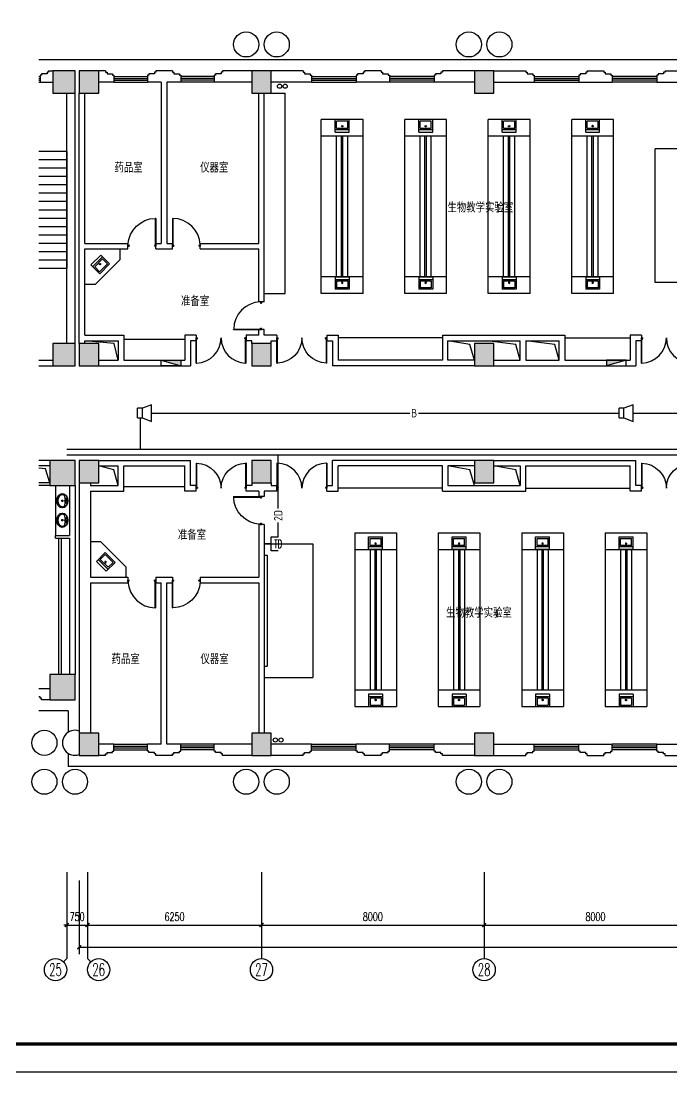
# Model space of a CAD drawing. Extents: x 190999 to 834799, y -200814 to 215286.
# Drawn here: x 444244 to 467635, y 71786 to 109560 of the extents above; entities that cross this region are included whole.
import ezdxf
from ezdxf.enums import TextEntityAlignment as Align

# ---------------------------------------------------------------- set-up
doc = ezdxf.new("R2010")
doc.units = 0
doc.header["$LTSCALE"] = 1000
doc.header["$MEASUREMENT"] = 0
for name, color, linetype in [('00-EQUIP', 3, 'Continuous'), ('00-SIG_TEXT', 7, 'Continuous'), ('00-WIRE-4', 6, 'Continuous'), ('A-卫生间', 250, 'Continuous'), ('A-墙线', 2, 'Continuous'), ('A-外包装修', 250, 'Continuous'), ('A-外窗', 145, 'Continuous'), ('A-家具', 250, 'Continuous'), ('A-门', 167, 'Continuous'), ('AXIS', 3, 'Continuous'), ('AXIS_TEXT', 7, 'Continuous'), ('COLUMN', 2, 'Continuous'), ('EQUIP_消火栓', 6, 'Continuous'), ('PUB_HATCH', 250, 'Continuous'), ('STAIR', 5, 'Continuous'), ('图框', 189, 'Continuous'), ('房间名称', 7, 'Continuous'), ('桥架', 1, 'Continuous'), ('洞口线', 177, 'Continuous'), ('雨水管', 3, 'Continuous')]:
    doc.layers.add(name, color=color, linetype=linetype)
doc.styles.add('-GBCBIGGBENOR', font='GBENOR.shx', dxfattribs={"bigfont": 'GBCBIG.shx'})
doc.styles.add('_COMPLEX', font='COMPLEX.shx', dxfattribs={"width": 0.5})
doc.styles.add('_TCH_AXIS', font='COMPLEX', dxfattribs={"bigfont": 'GBCBIG'})
doc.styles.add('_TCH_DIM', font='SIMPLEX', dxfattribs={"bigfont": 'GBCBIG'})
doc.styles.add('COMPLEX', font='COMPLEX')
doc.styles.add('DIM_FONT', font='SIMPLEX', dxfattribs={"width": 0.7, "bigfont": 'GBCBIG'})
doc.styles.get("Standard").update_dxf_attribs({"font": 'simhei.ttf'})
doc.styles.add('zz-1', font='arial.ttf', dxfattribs={"width": 0.8})
doc.dimstyles.new('DIMN', dxfattribs={"dimtxt": 300, "dimasz": 100, "dimexe": 250, "dimexo": 300, "dimgap": 150, "dimtad": 1, "dimdec": 0, "dimzin": 0, "dimdsep": 46, "dimtxsty": 'DIM_FONT', "dimblk": 'ARCHTICK', "dimcen": 0.09, "dimclrt": 7, "dimazin": 2, "dimtfac": 1, "dimtdec": 0, "dimtix": 1, "dimtmove": 2, "dimatfit": 3, "dimfxl": 0, "dimtolj": 1, "dimtzin": 0, "dimarcsym": 0})

# ---------------------------------------------------------------- blocks, each defined once
blk = doc.blocks.new('TJAD_TK_A0')
at = {"layer": '图框'}
blk.add_line((973, -441.7), (2162, -441.7), dxfattribs=at)
at = {"layer": '图框', "const_width": 1.2}
blk.add_lwpolyline([(2152, -431.7), (2152, 389.3), (998, 389.3), (998, -431.7)], close=True, dxfattribs=at)
blk = doc.blocks.new('m1800')
at = {"layer": 'A-墙线'}
for p, q in [((-900, -100), (-900, 100)), ((900, -100), (900, 100))]:
    blk.add_line(p, q, dxfattribs=at)
at = {"layer": 'A-门'}
for p, q in [((-900, 900), (-900, 0)), ((-900, 900), (-880, 900)), ((-880, 900), (-880, 50)), ((880, 900), (880, 50)), ((900, 900), (880, 900)), ((900, 900), (900, 0)), ((-900, 50), (-870, 50)), ((-900, 0), (-850, 0)), ((-870, 50), (-870, 30)), ((-870, 30), (-850, 30)), ((-850, 30), (-850, 0)), ((850, 30), (850, 0)), ((870, 30), (850, 30)), ((900, 0), (850, 0)), ((870, 50), (870, 30)), ((900, 50), (870, 50))]:
    blk.add_line(p, q, dxfattribs=at)
for centre, start, end in [((-900, 0), 0, 88.7267), ((900, 0), 91.2733, 180)]:
    blk.add_arc(centre, 900, start, end, dxfattribs=at)
blk = doc.blocks.new('m1000')
at = {"layer": 'A-墙线'}
for p, q in [((0, 0), (0, 200)), ((1000, 0), (1000, 200))]:
    blk.add_line(p, q, dxfattribs=at)
at = {"layer": 'A-门'}
for p, q in [((0, 1100), (0, 100)), ((0, 1100), (20, 1100)), ((20, 1100), (20, 150)), ((0, 150), (30, 150)), ((0, 100), (50, 100)), ((30, 150), (30, 130)), ((30, 130), (50, 130)), ((50, 130), (50, 100)), ((950, 130), (950, 100)), ((970, 130), (950, 130)), ((1000, 100), (950, 100)), ((970, 150), (970, 130)), ((1000, 150), (970, 150)), ((1000, 150), (1000, 100))]:
    blk.add_line(p, q, dxfattribs=at)
blk.add_arc((0, 100), 1000, 2.866, 88.854, dxfattribs=at)
blk = doc.blocks.new('手盆')
at = {"layer": 'A-卫生间'}
for p, q in [((113, 12), (46, 16)), ((160, 0), (235, 0)), ((198, -37), (198, 38)), ((113, -11), (46, -16))]:
    blk.add_line(p, q, dxfattribs=at)
for centre, major_axis, ratio, start_param, end_param in [((198, 0), (0, 259), 0.763797, 3.141593, 9.424778), ((194, 0), (0, 259), 0.413212, 0.351725, 1.519021), ((106, 0), (0, 13.9), 0.9, 3.760941, 5.663837), ((194, 0), (0, 259), 0.413212, 1.620217, 2.789865)]:
    blk.add_ellipse(centre, major_axis=major_axis, ratio=ratio, start_param=start_param, end_param=end_param, dxfattribs=at)
for centre, major_axis in [((46, 0), (0, 15.8)), ((56, 71), (0, 20.6)), ((56, 71), (0, 15.6)), ((198, 0), (0, 23.4)), ((56, -71), (0, 20.6)), ((56, -71), (0, 15.6))]:
    blk.add_ellipse(centre, major_axis=major_axis, ratio=0.9, dxfattribs=at)
for points, knots in [([(198, -249), (204, -249), (211, -249), (228, -246), (239, -243), (260, -236), (270, -231), (290, -218), (299, -211), (317, -194), (325, -185), (340, -164), (347, -153), (360, -129), (365, -116), (374, -90), (378, -76), (383, -48), (385, -34), (387, -5), (387, 9), (385, 38), (383, 52), (377, 80), (373, 94), (364, 120), (358, 133), (345, 156), (338, 167), (323, 187), (314, 197), (296, 213), (287, 220), (267, 232), (257, 237), (236, 244), (225, 247), (204, 249), (193, 249), (171, 247), (161, 245), (140, 237), (129, 232), (110, 221), (100, 213), (82, 197), (74, 188), (58, 168), (51, 157), (38, 133), (32, 121), (23, 95), (19, 81), (13, 53), (11, 39), (9, 10), (9, -4), (10, -33), (12, -47), (18, -75), (21, -89), (30, -115), (36, -128), (48, -152), (55, -163), (70, -184), (78, -193), (96, -210), (105, -218), (125, -230), (135, -235), (156, -243), (167, -246), (184, -249), (191, -249), (198, -249)], [0, 0, 0, 0, 0.105369, 0.105369, 0.278747, 0.278747, 0.452125, 0.452125, 0.625504, 0.625504, 0.798882, 0.798882, 0.97226, 0.97226, 1.145639, 1.145639, 1.319017, 1.319017, 1.492395, 1.492395, 1.665774, 1.665774, 1.839152, 1.839152, 2.01253, 2.01253, 2.185909, 2.185909, 2.359287, 2.359287, 2.532665, 2.532665, 2.706044, 2.706044, 2.879422, 2.879422, 3.0528, 3.0528, 3.226179, 3.226179, 3.399557, 3.399557, 3.572935, 3.572935, 3.746313, 3.746313, 3.919692, 3.919692, 4.09307, 4.09307, 4.266448, 4.266448, 4.439827, 4.439827, 4.613205, 4.613205, 4.786583, 4.786583, 4.959962, 4.959962, 5.13334, 5.13334, 5.306718, 5.306718, 5.480097, 5.480097, 5.653475, 5.653475, 5.826853, 5.826853, 6.000232, 6.000232, 6.17361, 6.17361, 6.283185, 6.283185, 6.283185, 6.283185]), ([(119, -185), (121, -187), (123, -188), (130, -193), (135, -196), (146, -202), (152, -205), (163, -209), (169, -210), (180, -213), (186, -214), (194, -214), (196, -214), (198, -214), (204, -214), (209, -214), (222, -212), (229, -210), (241, -206), (245, -204), (254, -200), (259, -197), (269, -191), (275, -187), (286, -178), (291, -173), (300, -162), (304, -158), (314, -145), (319, -137), (327, -123), (329, -118), (334, -107), (336, -101), (341, -89), (343, -83), (346, -71), (348, -64), (351, -49), (352, -40), (354, -22), (355, -13), (355, 5), (355, 14), (354, 32), (352, 41), (349, 58), (348, 66), (343, 81), (341, 89), (335, 104), (332, 111), (326, 125), (322, 132), (314, 144), (310, 150), (301, 162), (296, 167), (287, 177), (281, 181), (272, 189), (267, 192), (256, 199), (250, 202), (238, 207), (233, 209), (223, 211), (217, 212), (205, 214), (198, 214), (186, 213), (181, 213), (171, 211), (166, 210), (151, 205), (141, 200), (128, 191), (123, 188), (119, 185)], [5.740897, 5.740897, 5.740897, 5.740897, 5.780874, 5.780874, 5.896829, 5.896829, 6.012784, 6.012784, 6.128739, 6.128739, 6.240697, 6.240697, 6.283185, 6.283185, 6.283185, 6.399826, 6.399826, 6.5409, 6.5409, 6.634, 6.634, 6.7271, 6.7271, 6.852188, 6.852188, 6.977276, 6.977276, 7.077377, 7.077377, 7.229977, 7.229977, 7.317389, 7.317389, 7.404801, 7.404801, 7.497094, 7.497094, 7.589386, 7.589386, 7.712334, 7.712334, 7.835281, 7.835281, 7.958228, 7.958228, 8.081175, 8.081175, 8.194983, 8.194983, 8.30879, 8.30879, 8.422598, 8.422598, 8.537599, 8.537599, 8.6526, 8.6526, 8.767602, 8.767602, 8.884432, 8.884432, 8.982435, 8.982435, 9.119467, 9.119467, 9.224191, 9.224191, 9.328914, 9.328914, 9.470087, 9.470087, 9.571187, 9.571187, 9.672288, 9.672288, 9.874489, 9.874489, 9.967059, 9.967059, 9.967059, 9.967059])]:
    blk.add_open_spline(points, degree=3, knots=knots, dxfattribs=at)
blk.add_point((46, 0), dxfattribs=at)
blk = doc.blocks.new('$TwtSys$00000434')
for p, q in [((-0.5, 0.5), (-0.5, -0.5)), ((-0.5, -0.5), (0.5, 0.5)), ((0.5, 0.5), (-0.5, 0.5)), ((0.5, -0.5), (0.5, 0.5)), ((-0.5, -0.5), (0.5, -0.5))]:
    blk.add_line(p, q)
blk.add_solid([(0.5, -0.5), (0.5, 0.5), (-0.5, -0.5)])
blk = doc.blocks.new('_ArchTick')
at = {"const_width": 0.5}
blk.add_lwpolyline([(-0.7, -0.7), (0.7, 0.7)], dxfattribs=at)
blk = doc.blocks.new('*D429')
at = {"layer": 'AXIS', "color": 0, "lineweight": -2}
for p, q in [((460885, 78667), (460885, 76817)), ((468885, 78667), (468885, 76817)), ((460885, 77067), (468885, 77067))]:
    blk.add_line(p, q, dxfattribs=at)
at = {"layer": 'Defpoints', "color": 0}
for p in [(460885, 78967), (468885, 78967), (468885, 77067)]:
    blk.add_point(p, dxfattribs=at)
at = {"layer": 'AXIS', "color": 0, "lineweight": -2, "xscale": 100, "yscale": 100, "zscale": 100, "rotation": 180}
blk.add_blockref('_ArchTick', (460885, 77067), dxfattribs=at)
at = {"layer": 'AXIS', "color": 0, "lineweight": -2, "xscale": 100, "yscale": 100, "zscale": 100}
blk.add_blockref('_ArchTick', (468885, 77067), dxfattribs=at)
at = {"layer": 'AXIS', "color": 7, "insert": (464885, 77367), "char_height": 300, "attachment_point": 5, "style": 'DIM_FONT'}
blk.add_mtext('\\A1;8000', dxfattribs=at)
blk = doc.blocks.new('*D430')
at = {"layer": 'AXIS', "color": 0, "lineweight": -2}
for p, q in [((452885, 78667), (452885, 76817)), ((460885, 78667), (460885, 76817)), ((452885, 77067), (460885, 77067))]:
    blk.add_line(p, q, dxfattribs=at)
at = {"layer": 'Defpoints', "color": 0}
for p in [(452885, 78967), (460885, 78967), (460885, 77067)]:
    blk.add_point(p, dxfattribs=at)
at = {"layer": 'AXIS', "color": 0, "lineweight": -2, "xscale": 100, "yscale": 100, "zscale": 100, "rotation": 180}
blk.add_blockref('_ArchTick', (452885, 77067), dxfattribs=at)
at = {"layer": 'AXIS', "color": 0, "lineweight": -2, "xscale": 100, "yscale": 100, "zscale": 100}
blk.add_blockref('_ArchTick', (460885, 77067), dxfattribs=at)
at = {"layer": 'AXIS', "color": 7, "insert": (456885, 77367), "char_height": 300, "attachment_point": 5, "style": 'DIM_FONT'}
blk.add_mtext('\\A1;8000', dxfattribs=at)
blk = doc.blocks.new('*D431')
at = {"layer": 'AXIS', "color": 0, "lineweight": -2}
for p, q in [((446635, 78667), (446635, 76817)), ((452885, 78667), (452885, 76817)), ((446635, 77067), (452885, 77067))]:
    blk.add_line(p, q, dxfattribs=at)
at = {"layer": 'Defpoints', "color": 0}
for p in [(446635, 78967), (452885, 78967), (452885, 77067)]:
    blk.add_point(p, dxfattribs=at)
at = {"layer": 'AXIS', "color": 0, "lineweight": -2, "xscale": 100, "yscale": 100, "zscale": 100, "rotation": 180}
blk.add_blockref('_ArchTick', (446635, 77067), dxfattribs=at)
at = {"layer": 'AXIS', "color": 0, "lineweight": -2, "xscale": 100, "yscale": 100, "zscale": 100}
blk.add_blockref('_ArchTick', (452885, 77067), dxfattribs=at)
at = {"layer": 'AXIS', "color": 7, "insert": (449760, 77367), "char_height": 300, "attachment_point": 5, "style": 'DIM_FONT'}
blk.add_mtext('\\A1;6250', dxfattribs=at)
blk = doc.blocks.new('*D432')
at = {"layer": 'AXIS', "color": 0, "lineweight": -2}
for p, q in [((445885, 78667), (445885, 76817)), ((446635, 78667), (446635, 76817)), ((445885, 77067), (445785, 77067)), ((445885, 77067), (446635, 77067)), ((446635, 77067), (446735, 77067))]:
    blk.add_line(p, q, dxfattribs=at)
at = {"layer": 'Defpoints', "color": 0}
for p in [(445885, 78967), (446635, 78967), (446635, 77067)]:
    blk.add_point(p, dxfattribs=at)
at = {"layer": 'AXIS', "color": 0, "lineweight": -2, "xscale": 100, "yscale": 100, "zscale": 100}
blk.add_blockref('_ArchTick', (445885, 77067), dxfattribs=at)
at = {"layer": 'AXIS', "color": 0, "lineweight": -2, "xscale": 100, "yscale": 100, "zscale": 100, "rotation": 180}
blk.add_blockref('_ArchTick', (446635, 77067), dxfattribs=at)
at = {"layer": 'AXIS', "color": 7, "insert": (446260, 77367), "char_height": 300, "attachment_point": 5, "style": 'DIM_FONT'}
blk.add_mtext('\\A1;750', dxfattribs=at)
blk = doc.blocks.new('*D433')
at = {"layer": 'AXIS', "color": 0, "lineweight": -2}
for p, q in [((446335, 78667), (446335, 76017)), ((523584, 78667), (523584, 76017)), ((446335, 76267), (523584, 76267))]:
    blk.add_line(p, q, dxfattribs=at)
at = {"layer": 'Defpoints', "color": 0}
for p in [(446335, 78967), (523584, 78967), (523584, 76267)]:
    blk.add_point(p, dxfattribs=at)
at = {"layer": 'AXIS', "color": 0, "lineweight": -2, "xscale": 100, "yscale": 100, "zscale": 100, "rotation": 180}
blk.add_blockref('_ArchTick', (446335, 76267), dxfattribs=at)
at = {"layer": 'AXIS', "color": 0, "lineweight": -2, "xscale": 100, "yscale": 100, "zscale": 100}
blk.add_blockref('_ArchTick', (523584, 76267), dxfattribs=at)
at = {"layer": 'AXIS', "color": 7, "insert": (484959, 76567), "char_height": 300, "attachment_point": 5, "style": 'DIM_FONT'}
blk.add_mtext('\\A1;77250', dxfattribs=at)
blk = doc.blocks.new('_AXISO')
blk.add_circle((0, 0), 0.5)
at = {"layer": 'AXIS_TEXT', "style": 'COMPLEX', "width": 1.041667}
blk.add_attdef('A', text='', height=0.56, dxfattribs=at).set_placement((-0.25, -0.28), (0.25, -0.28), align=Align.FIT)
blk = doc.blocks.new('$plan$00001609')
at = {"linetype": 'Continuous'}
for p, q in [((0, -251), (0, 251)), ((0, 251), (450, 251)), ((93, -251), (93, 251)), ((146, -199), (146, 199)), ((146, 199), (397, 199)), ((397, 199), (397, -199)), ((450, 251), (450, -251)), ((0, -251), (450, -251)), ((146, -199), (397, -199))]:
    blk.add_line(p, q, dxfattribs=at)
blk.add_line((238, 2), (238, 0))
blk.add_arc((212, 0), 26, 4.716, 0, dxfattribs=at)
at = {"style": 'zz-1'}
for tag in ['YSIZE', 'XSIZE']:
    blk.add_attdef(tag, (0, 0), '', height=0.5, dxfattribs=at)
blk = doc.blocks.new('_LINKPT1')
at = {"color": 0}
blk.add_line((0, 0), (0, 0), dxfattribs=at)
blk = doc.blocks.new('IO37IMB6')
for p, q in [((-0.5, 0.499), (-0.5, 0.999)), ((0.5, 0.999), (0.5, 0.499)), ((0.5, 0.499), (-0.5, 0.499)), ((0, 0.5), (0, 0))]:
    blk.add_line(p, q)
at = {"xscale": 0.002, "yscale": 0.002, "zscale": 0.002}
for p in [(0, 1.384), (-0.5, 0.499), (0, 0), (0.5, 0.499)]:
    blk.add_blockref('_LINKPT1', p, dxfattribs=at)
at = {"style": '_COMPLEX', "width": 0.6, "flags": 8}
blk.add_attdef('$TEXT$', text='', height=0.6, dxfattribs=at).set_placement((0, 1), align=Align.MIDDLE_CENTER)
at = {"flags": 9}
blk.add_attdef('A', (0, 0), '', height=0.00002, dxfattribs=at)
blk = doc.blocks.new('OS28WV87')
for p, q in [((0, 0.35), (0, -0.35)), ((0, 0.35), (0.35, 0.35)), ((0.35, 0.35), (1, 0.6)), ((0.35, 0.35), (0.35, -0.35)), ((1, 0.6), (1, -0.6)), ((0.35, -0.35), (0, -0.35)), ((1, -0.6), (0.35, -0.35))]:
    blk.add_line(p, q)
at = {"xscale": 0.002, "yscale": 0.002, "zscale": 0.002}
for p in [(0, 0), (0.175, 0.35), (1, 0), (0.175, -0.35)]:
    blk.add_blockref('_LINKPT1', p, dxfattribs=at)
at = {"flags": 9}
blk.add_attdef('A', (0, 0), '', height=0.00002, dxfattribs=at)

msp = doc.modelspace()

# ---------------------------------------------------------------- hatches: boundary and pattern name
at = {"layer": 'PUB_HATCH'}
for points in [[(445384.6, 107767.4), (445384.6, 106967.4), (446184.6, 106967.4), (446184.6, 107767.4)], [(446334.6, 107767.4), (446334.6, 106967.4), (447034.6, 106967.4), (447034.6, 107767.4)], [(452534.6, 107767.4), (452534.6, 106967.4), (453234.6, 106967.4), (453234.6, 107767.4)], [(460534.6, 107767.4), (460534.6, 106967.4), (461234.6, 106967.4), (461234.6, 107767.4)], [(445384.6, 97967.4), (445384.6, 97167.4), (446184.6, 97167.4), (446184.6, 97967.4)], [(446334.6, 97967.4), (446334.6, 97167.4), (447034.6, 97167.4), (447034.6, 97967.4)], [(452534.6, 97967.4), (452534.6, 97167.4), (453234.6, 97167.4), (453234.6, 97967.4)], [(460534.6, 97967.4), (460534.6, 97167.4), (461234.6, 97167.4), (461234.6, 97967.4)], [(445284.6, 93767.4), (445284.6, 92867.4), (446184.6, 92867.4), (446184.6, 93767.4)], [(446334.6, 93767.4), (446334.6, 92967.4), (447034.6, 92967.4), (447034.6, 93767.4)], [(452534.6, 93767.4), (452534.6, 92967.4), (453234.6, 92967.4), (453234.6, 93767.4)], [(460534.6, 93767.4), (460534.6, 92967.4), (461234.6, 92967.4), (461234.6, 93767.4)], [(445284.6, 86067.4), (445284.6, 85167.4), (446184.6, 85167.4), (446184.6, 86067.4)], [(446334.6, 83967.4), (446334.6, 83167.4), (447034.6, 83167.4), (447034.6, 83967.4)], [(452534.6, 83967.4), (452534.6, 83167.4), (453234.6, 83167.4), (453234.6, 83967.4)], [(460534.6, 83967.4), (460534.6, 83167.4), (461234.6, 83167.4), (461234.6, 83967.4)]]:
    msp.add_hatch(color=256, dxfattribs=at).paths.add_polyline_path(points)

# ---------------------------------------------------------------- linework, layer by layer
at = {"layer": '00-WIRE-4'}
for p, q in [((448522.1, 95292.4), (448522.1, 94167.4)), ((448934.6, 95467.4), (458219.2, 95467.4)), ((458524.2, 95467.4), (465734.6, 95467.4)), ((466234.6, 95467.4), (468110.1, 95467.4)), ((453484.1, 92037.5), (453484.1, 93967.4)), ((453484.1, 91017.4), (453484.1, 91536.9))]:
    msp.add_line(p, q, dxfattribs=at)
at = {"layer": 'A-卫生间'}
for p, q in [((445484.6, 92867.4), (445484.6, 91067.4)), ((445584.6, 90967.4), (445584.6, 86067.4)), ((445684.6, 90967.4), (445684.6, 86067.4))]:
    msp.add_line(p, q, dxfattribs=at)
at = {"layer": 'A-墙线'}
for p, q in [((444984.6, 107667.4), (444984.6, 107617.4)), ((445184.6, 107667.4), (444984.6, 107667.4)), ((445184.6, 107717.4), (445184.6, 107667.4)), ((445234.6, 107717.4), (445184.6, 107717.4)), ((445234.6, 107767.4), (445234.6, 107717.4)), ((445234.6, 107767.4), (445384.6, 107767.4)), ((447284.6, 107767.4), (447034.6, 107767.4)), ((447284.6, 107767.4), (447284.6, 107717.4)), ((447284.6, 107717.4), (447334.6, 107717.4)), ((447334.6, 107717.4), (447334.6, 107667.4)), ((447334.6, 107667.4), (447534.6, 107667.4)), ((447534.6, 107667.4), (447534.6, 107617.4)), ((448834.6, 107667.4), (448834.6, 107617.4)), ((449034.6, 107667.4), (448834.6, 107667.4)), ((449034.6, 107717.4), (449034.6, 107667.4)), ((449084.6, 107717.4), (449034.6, 107717.4)), ((449684.6, 107767.4), (449084.6, 107767.4)), ((449084.6, 107767.4), (449084.6, 107717.4)), ((449684.6, 107767.4), (449684.6, 107717.4)), ((449684.6, 107717.4), (449734.6, 107717.4)), ((449734.6, 107717.4), (449734.6, 107667.4)), ((449734.6, 107667.4), (449934.6, 107667.4)), ((449934.6, 107667.4), (449934.6, 107617.4)), ((451234.6, 107667.4), (451234.6, 107617.4)), ((451434.6, 107667.4), (451234.6, 107667.4)), ((451434.6, 107717.4), (451434.6, 107667.4)), ((451484.6, 107717.4), (451434.6, 107717.4)), ((452534.6, 107767.4), (451484.6, 107767.4)), ((451484.6, 107767.4), (451484.6, 107717.4)), ((454384.6, 107767.4), (453234.6, 107767.4)), ((454384.6, 107767.4), (454384.6, 107717.4)), ((454384.6, 107717.4), (454434.6, 107717.4)), ((454434.6, 107717.4), (454434.6, 107667.4)), ((454434.6, 107667.4), (454634.6, 107667.4)), ((454634.6, 107667.4), (454634.6, 107617.4)), ((456334.6, 107667.4), (456334.6, 107617.4)), ((456534.6, 107667.4), (456334.6, 107667.4)), ((456534.6, 107717.4), (456534.6, 107667.4)), ((456584.6, 107717.4), (456534.6, 107717.4)), ((457184.6, 107767.4), (456584.6, 107767.4)), ((456584.6, 107767.4), (456584.6, 107717.4)), ((457184.6, 107767.4), (457184.6, 107717.4)), ((457184.6, 107717.4), (457234.6, 107717.4)), ((457234.6, 107717.4), (457234.6, 107667.4)), ((457234.6, 107667.4), (457434.6, 107667.4)), ((457434.6, 107667.4), (457434.6, 107617.4)), ((459134.6, 107667.4), (459134.6, 107617.4)), ((459334.6, 107667.4), (459134.6, 107667.4)), ((459334.6, 107717.4), (459334.6, 107667.4)), ((459384.6, 107717.4), (459334.6, 107717.4)), ((460534.6, 107767.4), (459384.6, 107767.4)), ((459384.6, 107767.4), (459384.6, 107717.4)), ((461234.6, 107767.4), (462384.6, 107767.4)), ((462384.6, 107767.4), (462384.6, 107717.4)), ((462384.6, 107717.4), (462434.6, 107717.4)), ((462434.6, 107717.4), (462434.6, 107667.4)), ((462434.6, 107667.4), (462634.6, 107667.4)), ((462634.6, 107667.4), (462634.6, 107617.4)), ((464334.6, 107667.4), (464334.6, 107617.4)), ((464534.6, 107667.4), (464334.6, 107667.4)), ((464534.6, 107717.4), (464534.6, 107667.4)), ((464584.6, 107717.4), (464534.6, 107717.4)), ((464584.6, 107767.4), (465184.6, 107767.4)), ((464584.6, 107767.4), (464584.6, 107717.4)), ((465184.6, 107767.4), (465184.6, 107717.4)), ((465184.6, 107717.4), (465234.6, 107717.4)), ((465234.6, 107717.4), (465234.6, 107667.4)), ((465234.6, 107667.4), (465434.6, 107667.4)), ((465434.6, 107667.4), (465434.6, 107617.4)), ((467134.6, 107667.4), (467134.6, 107617.4)), ((467334.6, 107667.4), (467134.6, 107667.4)), ((467334.6, 107717.4), (467334.6, 107667.4)), ((467384.6, 107717.4), (467334.6, 107717.4)), ((467384.6, 107767.4), (468534.6, 107767.4)), ((467384.6, 107767.4), (467384.6, 107717.4)), ((444984.6, 107617.4), (444934.6, 107617.4)), ((444934.6, 107617.4), (444934.6, 107367.4)), ((444934.6, 107367.4), (445384.6, 107367.4)), ((447584.6, 107367.4), (447034.6, 107367.4)), ((447534.6, 107617.4), (447584.6, 107617.4)), ((447584.6, 107617.4), (447584.6, 107367.4)), ((448834.6, 107617.4), (448784.6, 107617.4)), ((448784.6, 107617.4), (448784.6, 107367.4)), ((449284.6, 107367.4), (448784.6, 107367.4)), ((449284.6, 107367.4), (449284.6, 101567.4)), ((449484.6, 107367.4), (449484.6, 101567.4)), ((449984.6, 107367.4), (449484.6, 107367.4)), ((449934.6, 107617.4), (449984.6, 107617.4)), ((449984.6, 107617.4), (449984.6, 107367.4)), ((451234.6, 107617.4), (451184.6, 107617.4)), ((451184.6, 107617.4), (451184.6, 107367.4)), ((452534.6, 107367.4), (451184.6, 107367.4)), ((454684.6, 107367.4), (453234.6, 107367.4)), ((454634.6, 107617.4), (454684.6, 107617.4)), ((454684.6, 107617.4), (454684.6, 107367.4)), ((456334.6, 107617.4), (456284.6, 107617.4)), ((456284.6, 107617.4), (456284.6, 107367.4)), ((457484.6, 107367.4), (456284.6, 107367.4)), ((457434.6, 107617.4), (457484.6, 107617.4)), ((457484.6, 107617.4), (457484.6, 107367.4)), ((459134.6, 107617.4), (459084.6, 107617.4)), ((459084.6, 107617.4), (459084.6, 107367.4)), ((460534.6, 107367.4), (459084.6, 107367.4)), ((461234.6, 107367.4), (462684.6, 107367.4)), ((462634.6, 107617.4), (462684.6, 107617.4)), ((462684.6, 107617.4), (462684.6, 107367.4)), ((464334.6, 107617.4), (464284.6, 107617.4)), ((464284.6, 107617.4), (464284.6, 107367.4)), ((464284.6, 107367.4), (465484.6, 107367.4)), ((465434.6, 107617.4), (465484.6, 107617.4)), ((465484.6, 107617.4), (465484.6, 107367.4)), ((467134.6, 107617.4), (467084.6, 107617.4)), ((467084.6, 107617.4), (467084.6, 107367.4)), ((467084.6, 107367.4), (468534.6, 107367.4)), ((445884.6, 97967.4), (445884.6, 106967.4)), ((446184.6, 97967.4), (446184.6, 106967.4)), ((446334.6, 97967.4), (446334.6, 106967.4)), ((446534.6, 101567.4), (446534.6, 106967.4)), ((452784.6, 101567.4), (452784.6, 106967.4)), ((452984.6, 99467.4), (452984.6, 106967.4)), ((446534.6, 101567.4), (448084.6, 101567.4)), ((446534.6, 101367.4), (448084.6, 101367.4)), ((446534.6, 98267.4), (446534.6, 101367.4)), ((449084.6, 101567.4), (449284.6, 101567.4)), ((449084.6, 101367.4), (449684.6, 101367.4)), ((449484.6, 101567.4), (449684.6, 101567.4)), ((450684.6, 101567.4), (452784.6, 101567.4)), ((450684.6, 101367.4), (452784.6, 101367.4)), ((452784.6, 99467.4), (452784.6, 101367.4)), ((450534.6, 98267.4), (450134.6, 98267.4)), ((450134.6, 98267.4), (450134.6, 97367.4)), ((452784.6, 98267.4), (452334.6, 98267.4)), ((452784.6, 98267.4), (452784.6, 98467.4)), ((452984.6, 98267.4), (452984.6, 98467.4)), ((453434.6, 98267.4), (452984.6, 98267.4)), ((455234.6, 98267.4), (455634.6, 98267.4)), ((455634.6, 98267.4), (455634.6, 97367.4)), ((459384.6, 98267.4), (459384.6, 97367.4)), ((459384.6, 98267.4), (463784.6, 98267.4)), ((463784.6, 98267.4), (463784.6, 97367.4)), ((466534.6, 98267.4), (466134.6, 98267.4)), ((466134.6, 98267.4), (466134.6, 97367.4)), ((446534.6, 97967.4), (446534.6, 98067.4)), ((450534.6, 98067.4), (450334.6, 98067.4)), ((450334.6, 98067.4), (450334.6, 97167.4)), ((452534.6, 98067.4), (452334.6, 98067.4)), ((452534.6, 97967.4), (452534.6, 98067.4)), ((453234.6, 98067.4), (453434.6, 98067.4)), ((453234.6, 97967.4), (453234.6, 98067.4)), ((455234.6, 98067.4), (455434.6, 98067.4)), ((455434.6, 98067.4), (455434.6, 97167.4)), ((459584.6, 98067.4), (462184.6, 98067.4)), ((459584.6, 97367.4), (459584.6, 98067.4)), ((462184.6, 97367.4), (462184.6, 98067.4)), ((462384.6, 98067.4), (463584.6, 98067.4)), ((462384.6, 98067.4), (462384.6, 97367.4)), ((463584.6, 97367.4), (463584.6, 98067.4)), ((466534.6, 98067.4), (466334.6, 98067.4)), ((466334.6, 98067.4), (466334.6, 97167.4)), ((444884.6, 97367.4), (445384.6, 97367.4)), ((444884.6, 97167.4), (445384.6, 97167.4)), ((447034.6, 97367.4), (447734.6, 97367.4)), ((447034.6, 97167.4), (450334.6, 97167.4)), ((447934.6, 97367.4), (450134.6, 97367.4)), ((460534.6, 97167.4), (455434.6, 97167.4)), ((459384.6, 97367.4), (455634.6, 97367.4)), ((460534.6, 97367.4), (459584.6, 97367.4)), ((461234.6, 97367.4), (462184.6, 97367.4)), ((461234.6, 97167.4), (466334.6, 97167.4)), ((462384.6, 97367.4), (463584.6, 97367.4)), ((463784.6, 97367.4), (466134.6, 97367.4)), ((445384.6, 93767.4), (444884.6, 93767.4)), ((447034.6, 93767.4), (450334.6, 93767.4)), ((450334.6, 92867.4), (450334.6, 93767.4)), ((460534.6, 93767.4), (455434.6, 93767.4)), ((455434.6, 92867.4), (455434.6, 93767.4)), ((461234.6, 93767.4), (466334.6, 93767.4)), ((466334.6, 92867.4), (466334.6, 93767.4)), ((445284.6, 93567.4), (444884.6, 93567.4)), ((447034.6, 93567.4), (447734.6, 93567.4)), ((447934.6, 93567.4), (450134.6, 93567.4)), ((450134.6, 92667.4), (450134.6, 93567.4)), ((459384.6, 93567.4), (455634.6, 93567.4)), ((455634.6, 92667.4), (455634.6, 93567.4)), ((459384.6, 92667.4), (459384.6, 93567.4)), ((460534.6, 93567.4), (459584.6, 93567.4)), ((459584.6, 93567.4), (459584.6, 92867.4)), ((461234.6, 93567.4), (462184.6, 93567.4)), ((462184.6, 93567.4), (462184.6, 92867.4)), ((462384.6, 93567.4), (466134.6, 93567.4)), ((462384.6, 92667.4), (462384.6, 93567.4)), ((466134.6, 92667.4), (466134.6, 93567.4)), ((445284.6, 92967.4), (444884.6, 92967.4)), ((446334.6, 92967.4), (446334.6, 83967.4)), ((446734.6, 92967.4), (446734.6, 92867.4)), ((452534.6, 92967.4), (452534.6, 92867.4)), ((453234.6, 92967.4), (453234.6, 92867.4)), ((445284.6, 92867.4), (444884.6, 92867.4)), ((445984.6, 92867.4), (445984.6, 91067.4)), ((446184.6, 92867.4), (446184.6, 86067.4)), ((446734.6, 92667.4), (446734.6, 89567.4)), ((450534.6, 92667.4), (450134.6, 92667.4)), ((450534.6, 92867.4), (450334.6, 92867.4)), ((452534.6, 92867.4), (452334.6, 92867.4)), ((452784.6, 92667.4), (452334.6, 92667.4)), ((452784.6, 92667.4), (452784.6, 92467.4)), ((452984.6, 92667.4), (452984.6, 92467.4)), ((453434.6, 92667.4), (452984.6, 92667.4)), ((453234.6, 92867.4), (453434.6, 92867.4)), ((455234.6, 92867.4), (455434.6, 92867.4)), ((455234.6, 92667.4), (455634.6, 92667.4)), ((459384.6, 92667.4), (462384.6, 92667.4)), ((459584.6, 92867.4), (462184.6, 92867.4)), ((466534.6, 92667.4), (466134.6, 92667.4)), ((466534.6, 92867.4), (466334.6, 92867.4)), ((452784.6, 91467.4), (452784.6, 89567.4)), ((452984.6, 91467.4), (452984.6, 83967.4)), ((445484.6, 91067.4), (445984.6, 91067.4)), ((445484.6, 90967.4), (445484.6, 91067.4)), ((445484.6, 90967.4), (445984.6, 90967.4)), ((445984.6, 90967.4), (445984.6, 86067.4)), ((446734.6, 89567.4), (448084.6, 89567.4)), ((449084.6, 89567.4), (449684.6, 89567.4)), ((450684.6, 89567.4), (452784.6, 89567.4)), ((446734.6, 89367.4), (446734.6, 83967.4)), ((446734.6, 89367.4), (448084.6, 89367.4)), ((449084.6, 89367.4), (449284.6, 89367.4)), ((449284.6, 83567.4), (449284.6, 89367.4)), ((449484.6, 89367.4), (449684.6, 89367.4)), ((449484.6, 83567.4), (449484.6, 89367.4)), ((450684.6, 89367.4), (452784.6, 89367.4)), ((452784.6, 89367.4), (452784.6, 83967.4)), ((444884.6, 85567.4), (445284.6, 85567.4)), ((444934.6, 85267.4), (444884.6, 85267.4)), ((444934.6, 85217.4), (444934.6, 85267.4)), ((444984.6, 85217.4), (444934.6, 85217.4)), ((444984.6, 85167.4), (444984.6, 85217.4)), ((445284.6, 85167.4), (444984.6, 85167.4)), ((447584.6, 83567.4), (447034.6, 83567.4)), ((447584.6, 83317.4), (447584.6, 83567.4)), ((449284.6, 83567.4), (448784.6, 83567.4)), ((448784.6, 83317.4), (448784.6, 83567.4)), ((449984.6, 83567.4), (449484.6, 83567.4)), ((449984.6, 83317.4), (449984.6, 83567.4)), ((452534.6, 83567.4), (451184.6, 83567.4)), ((451184.6, 83317.4), (451184.6, 83567.4)), ((454684.6, 83567.4), (453234.6, 83567.4)), ((454684.6, 83317.4), (454684.6, 83567.4)), ((457484.6, 83567.4), (456284.6, 83567.4)), ((456284.6, 83317.4), (456284.6, 83567.4)), ((457484.6, 83317.4), (457484.6, 83567.4)), ((460534.6, 83567.4), (459084.6, 83567.4)), ((459084.6, 83317.4), (459084.6, 83567.4)), ((461234.6, 83567.4), (462684.6, 83567.4)), ((462684.6, 83317.4), (462684.6, 83567.4)), ((464284.6, 83567.4), (465484.6, 83567.4)), ((464284.6, 83317.4), (464284.6, 83567.4)), ((465484.6, 83317.4), (465484.6, 83567.4)), ((467084.6, 83567.4), (468534.6, 83567.4)), ((467084.6, 83317.4), (467084.6, 83567.4)), ((447284.6, 83167.4), (447034.6, 83167.4)), ((447284.6, 83167.4), (447284.6, 83217.4)), ((447284.6, 83217.4), (447334.6, 83217.4)), ((447334.6, 83217.4), (447334.6, 83267.4)), ((447334.6, 83267.4), (447534.6, 83267.4)), ((447534.6, 83317.4), (447584.6, 83317.4)), ((447534.6, 83267.4), (447534.6, 83317.4)), ((448834.6, 83317.4), (448784.6, 83317.4)), ((448834.6, 83267.4), (448834.6, 83317.4)), ((449034.6, 83267.4), (448834.6, 83267.4)), ((449034.6, 83217.4), (449034.6, 83267.4)), ((449084.6, 83217.4), (449034.6, 83217.4)), ((449084.6, 83167.4), (449084.6, 83217.4)), ((449684.6, 83167.4), (449084.6, 83167.4)), ((449684.6, 83167.4), (449684.6, 83217.4)), ((449684.6, 83217.4), (449734.6, 83217.4)), ((449734.6, 83217.4), (449734.6, 83267.4)), ((449734.6, 83267.4), (449934.6, 83267.4)), ((449934.6, 83317.4), (449984.6, 83317.4)), ((449934.6, 83267.4), (449934.6, 83317.4)), ((451234.6, 83317.4), (451184.6, 83317.4)), ((451234.6, 83267.4), (451234.6, 83317.4)), ((451434.6, 83267.4), (451234.6, 83267.4)), ((451434.6, 83217.4), (451434.6, 83267.4)), ((451484.6, 83217.4), (451434.6, 83217.4)), ((451484.6, 83167.4), (451484.6, 83217.4)), ((452534.6, 83167.4), (451484.6, 83167.4)), ((454384.6, 83167.4), (453234.6, 83167.4)), ((454384.6, 83167.4), (454384.6, 83217.4)), ((454384.6, 83217.4), (454434.6, 83217.4)), ((454434.6, 83217.4), (454434.6, 83267.4)), ((454434.6, 83267.4), (454634.6, 83267.4)), ((454634.6, 83317.4), (454684.6, 83317.4)), ((454634.6, 83267.4), (454634.6, 83317.4)), ((456334.6, 83317.4), (456284.6, 83317.4)), ((456334.6, 83267.4), (456334.6, 83317.4)), ((456534.6, 83267.4), (456334.6, 83267.4)), ((456534.6, 83217.4), (456534.6, 83267.4)), ((456584.6, 83217.4), (456534.6, 83217.4)), ((456584.6, 83167.4), (456584.6, 83217.4)), ((457184.6, 83167.4), (456584.6, 83167.4)), ((457184.6, 83167.4), (457184.6, 83217.4)), ((457184.6, 83217.4), (457234.6, 83217.4)), ((457234.6, 83217.4), (457234.6, 83267.4)), ((457234.6, 83267.4), (457434.6, 83267.4)), ((457434.6, 83317.4), (457484.6, 83317.4)), ((457434.6, 83267.4), (457434.6, 83317.4)), ((459134.6, 83317.4), (459084.6, 83317.4)), ((459134.6, 83267.4), (459134.6, 83317.4)), ((459334.6, 83267.4), (459134.6, 83267.4)), ((459334.6, 83217.4), (459334.6, 83267.4)), ((459384.6, 83217.4), (459334.6, 83217.4)), ((459384.6, 83167.4), (459384.6, 83217.4)), ((460534.6, 83167.4), (459384.6, 83167.4)), ((461234.6, 83167.4), (462384.6, 83167.4)), ((462384.6, 83167.4), (462384.6, 83217.4)), ((462384.6, 83217.4), (462434.6, 83217.4)), ((462434.6, 83217.4), (462434.6, 83267.4)), ((462434.6, 83267.4), (462634.6, 83267.4)), ((462634.6, 83317.4), (462684.6, 83317.4)), ((462634.6, 83267.4), (462634.6, 83317.4)), ((464334.6, 83317.4), (464284.6, 83317.4)), ((464334.6, 83267.4), (464334.6, 83317.4)), ((464534.6, 83267.4), (464334.6, 83267.4)), ((464534.6, 83217.4), (464534.6, 83267.4)), ((464584.6, 83217.4), (464534.6, 83217.4)), ((464584.6, 83167.4), (464584.6, 83217.4)), ((464584.6, 83167.4), (465184.6, 83167.4)), ((465184.6, 83167.4), (465184.6, 83217.4)), ((465184.6, 83217.4), (465234.6, 83217.4)), ((465234.6, 83217.4), (465234.6, 83267.4)), ((465234.6, 83267.4), (465434.6, 83267.4)), ((465434.6, 83317.4), (465484.6, 83317.4)), ((465434.6, 83267.4), (465434.6, 83317.4)), ((467134.6, 83317.4), (467084.6, 83317.4)), ((467134.6, 83267.4), (467134.6, 83317.4)), ((467334.6, 83267.4), (467134.6, 83267.4)), ((467334.6, 83217.4), (467334.6, 83267.4)), ((467384.6, 83217.4), (467334.6, 83217.4)), ((467384.6, 83167.4), (467384.6, 83217.4)), ((467384.6, 83167.4), (468534.6, 83167.4))]:
    msp.add_line(p, q, dxfattribs=at)
for points in [[(446534.6, 98267.4), (447934.6, 98267.4), (447934.6, 97367.4)], [(446534.6, 98067.4), (447734.6, 98067.4), (447734.6, 97367.4)], [(446734.6, 92667.4), (447934.6, 92667.4), (447934.6, 93567.4)], [(446734.6, 92867.4), (447734.6, 92867.4), (447734.6, 93567.4)], [(447034.6, 92867.4), (447734.6, 92867.4), (447734.6, 93567.4)]]:
    msp.add_lwpolyline(points, dxfattribs=at)
at = {"layer": 'A-外包装修'}
for p, q in [((509584.6, 108167.4), (444884.6, 108167.4)), ((445934.6, 84767.4), (444884.6, 84767.4)), ((445934.6, 84767.4), (445934.6, 83991.5)), ((445934.6, 83243.2), (445934.6, 82767.4)), ((509584.6, 82767.4), (445934.6, 82767.4))]:
    msp.add_line(p, q, dxfattribs=at)
for centre in [(452334.6, 108717.4), (453434.6, 108717.4), (460334.6, 108717.4), (461434.6, 108717.4), (445084.6, 83617.4), (445084.6, 82217.4), (446184.6, 82217.4), (452334.6, 82217.4), (453434.6, 82217.4), (460334.6, 82217.4), (461434.6, 82217.4)]:
    msp.add_circle(centre, 450, dxfattribs=at)
msp.add_arc((446184.6, 83617.4), 450, 70.52878, 289.47122, dxfattribs=at)
at = {"layer": 'A-外窗'}
for p, q in [((444884.6, 107567.4), (444934.6, 107567.4)), ((444884.6, 107497.4), (444934.6, 107497.4)), ((444884.6, 107437.4), (444934.6, 107437.4)), ((444884.6, 107367.4), (444934.6, 107367.4)), ((447584.6, 107567.4), (448784.6, 107567.4)), ((447584.6, 107497.4), (448784.6, 107497.4)), ((447584.6, 107437.4), (448784.6, 107437.4)), ((447584.6, 107367.4), (448784.6, 107367.4)), ((451184.6, 107567.4), (449984.6, 107567.4)), ((451184.6, 107497.4), (449984.6, 107497.4)), ((451184.6, 107437.4), (449984.6, 107437.4)), ((451184.6, 107367.4), (449984.6, 107367.4)), ((454684.6, 107567.4), (456284.6, 107567.4)), ((454684.6, 107497.4), (456284.6, 107497.4)), ((454684.6, 107437.4), (456284.6, 107437.4)), ((454684.6, 107367.4), (456284.6, 107367.4)), ((459084.6, 107567.4), (457484.6, 107567.4)), ((459084.6, 107497.4), (457484.6, 107497.4)), ((459084.6, 107437.4), (457484.6, 107437.4)), ((459084.6, 107367.4), (457484.6, 107367.4)), ((462684.6, 107567.4), (464284.6, 107567.4)), ((462684.6, 107497.4), (464284.6, 107497.4)), ((462684.6, 107437.4), (464284.6, 107437.4)), ((462684.6, 107367.4), (464284.6, 107367.4)), ((467084.6, 107567.4), (465484.6, 107567.4)), ((467084.6, 107497.4), (465484.6, 107497.4)), ((467084.6, 107437.4), (465484.6, 107437.4)), ((467084.6, 107367.4), (465484.6, 107367.4)), ((447584.6, 83567.4), (448784.6, 83567.4)), ((447584.6, 83497.4), (448784.6, 83497.4)), ((451184.6, 83567.4), (449984.6, 83567.4)), ((451184.6, 83497.4), (449984.6, 83497.4)), ((454684.6, 83567.4), (456284.6, 83567.4)), ((454684.6, 83497.4), (456284.6, 83497.4)), ((459084.6, 83567.4), (457484.6, 83567.4)), ((459084.6, 83497.4), (457484.6, 83497.4)), ((462684.6, 83567.4), (464284.6, 83567.4)), ((462684.6, 83497.4), (464284.6, 83497.4)), ((467084.6, 83567.4), (465484.6, 83567.4)), ((467084.6, 83497.4), (465484.6, 83497.4)), ((447584.6, 83437.4), (448784.6, 83437.4)), ((447584.6, 83367.4), (448784.6, 83367.4)), ((451184.6, 83437.4), (449984.6, 83437.4)), ((451184.6, 83367.4), (449984.6, 83367.4)), ((454684.6, 83437.4), (456284.6, 83437.4)), ((454684.6, 83367.4), (456284.6, 83367.4)), ((459084.6, 83437.4), (457484.6, 83437.4)), ((459084.6, 83367.4), (457484.6, 83367.4)), ((462684.6, 83437.4), (464284.6, 83437.4)), ((462684.6, 83367.4), (464284.6, 83367.4)), ((467084.6, 83437.4), (465484.6, 83437.4)), ((467084.6, 83367.4), (465484.6, 83367.4))]:
    msp.add_line(p, q, dxfattribs=at)
at = {"layer": 'A-家具'}
for p, q in [((453234.6, 106967.4), (453734.6, 106967.4)), ((453734.6, 99767.4), (453734.6, 106967.4)), ((455034.6, 99767.4), (455034.6, 106017.4)), ((456534.6, 106017.4), (455034.6, 106017.4)), ((456534.6, 99767.4), (456534.6, 106017.4)), ((458034.6, 99767.4), (458034.6, 106017.4)), ((459534.6, 106017.4), (458034.6, 106017.4)), ((459534.6, 99767.4), (459534.6, 106017.4)), ((461034.6, 99767.4), (461034.6, 106017.4)), ((462534.6, 106017.4), (461034.6, 106017.4)), ((462534.6, 99767.4), (462534.6, 106017.4)), ((464034.6, 99767.4), (464034.6, 106017.4)), ((465534.6, 106017.4), (464034.6, 106017.4)), ((465534.6, 99767.4), (465534.6, 106017.4)), ((456534.6, 105417.4), (455034.6, 105417.4)), ((455584.6, 100367.4), (455584.6, 105417.4)), ((455759.6, 100367.4), (455759.6, 105417.4)), ((455809.6, 100367.4), (455809.6, 105417.4)), ((455984.6, 100367.4), (455984.6, 105417.4)), ((459534.6, 105417.4), (458034.6, 105417.4)), ((458584.6, 100367.4), (458584.6, 105417.4)), ((458759.6, 100367.4), (458759.6, 105417.4)), ((458809.6, 100367.4), (458809.6, 105417.4)), ((458984.6, 100367.4), (458984.6, 105417.4)), ((462534.6, 105417.4), (461034.6, 105417.4)), ((461584.6, 100367.4), (461584.6, 105417.4)), ((461759.6, 100367.4), (461759.6, 105417.4)), ((461809.6, 100367.4), (461809.6, 105417.4)), ((461984.6, 100367.4), (461984.6, 105417.4)), ((465534.6, 105417.4), (464034.6, 105417.4)), ((464584.6, 100367.4), (464584.6, 105417.4)), ((464759.6, 100367.4), (464759.6, 105417.4)), ((464809.6, 100367.4), (464809.6, 105417.4)), ((464984.6, 100367.4), (464984.6, 105417.4)), ((467034.6, 100167.4), (467034.6, 104967.4)), ((468784.6, 104967.4), (467034.6, 104967.4)), ((447809.6, 100992.4), (447809.6, 101367.4)), ((447809.6, 100992.4), (446909.6, 100092.4)), ((456534.6, 100367.4), (455034.6, 100367.4)), ((459534.6, 100367.4), (458034.6, 100367.4)), ((462534.6, 100367.4), (461034.6, 100367.4)), ((465534.6, 100367.4), (464034.6, 100367.4)), ((468784.6, 100167.4), (467034.6, 100167.4)), ((446909.6, 100092.4), (446534.6, 100092.4)), ((452984.6, 99767.4), (453734.6, 99767.4)), ((456534.6, 99767.4), (455034.6, 99767.4)), ((459534.6, 99767.4), (458034.6, 99767.4)), ((462534.6, 99767.4), (461034.6, 99767.4)), ((465534.6, 99767.4), (464034.6, 99767.4)), ((450134.6, 98117.4), (447934.6, 98117.4)), ((459384.6, 98167.4), (455634.6, 98167.4)), ((463784.6, 98167.4), (466134.6, 98167.4)), ((450134.6, 92817.4), (447934.6, 92817.4)), ((459384.6, 92767.4), (455634.6, 92767.4)), ((462384.6, 92767.4), (466134.6, 92767.4)), ((456234.6, 91167.4), (456234.6, 84917.4)), ((456234.6, 91167.4), (457734.6, 91167.4)), ((457734.6, 91167.4), (457734.6, 84917.4)), ((459234.6, 91167.4), (459234.6, 84917.4)), ((459234.6, 91167.4), (460734.6, 91167.4)), ((460734.6, 91167.4), (460734.6, 84917.4)), ((462234.6, 91167.4), (462234.6, 84917.4)), ((462234.6, 91167.4), (463734.6, 91167.4)), ((463734.6, 91167.4), (463734.6, 84917.4)), ((465234.6, 91167.4), (465234.6, 84917.4)), ((465234.6, 91167.4), (466734.6, 91167.4)), ((466734.6, 91167.4), (466734.6, 84917.4)), ((447109.6, 90842.4), (446734.6, 90842.4)), ((448009.6, 89942.4), (447109.6, 90842.4)), ((452984.6, 90767.4), (454734.6, 90767.4)), ((454734.6, 90767.4), (454734.6, 85967.4)), ((452984.6, 90367.4), (453084.6, 90367.4)), ((453084.6, 90367.4), (453084.6, 86367.4)), ((456234.6, 90567.4), (457734.6, 90567.4)), ((456784.6, 90567.4), (456784.6, 85517.4)), ((456959.6, 90567.4), (456959.6, 85517.4)), ((457009.6, 90567.4), (457009.6, 85517.4)), ((457184.6, 90567.4), (457184.6, 85517.4)), ((459234.6, 90567.4), (460734.6, 90567.4)), ((459784.6, 90567.4), (459784.6, 85517.4)), ((459959.6, 90567.4), (459959.6, 85517.4)), ((460009.6, 90567.4), (460009.6, 85517.4)), ((460184.6, 90567.4), (460184.6, 85517.4)), ((462234.6, 90567.4), (463734.6, 90567.4)), ((462784.6, 90567.4), (462784.6, 85517.4)), ((462959.6, 90567.4), (462959.6, 85517.4)), ((463009.6, 90567.4), (463009.6, 85517.4)), ((463184.6, 90567.4), (463184.6, 85517.4)), ((465234.6, 90567.4), (466734.6, 90567.4)), ((465784.6, 90567.4), (465784.6, 85517.4)), ((465959.6, 90567.4), (465959.6, 85517.4)), ((466009.6, 90567.4), (466009.6, 85517.4)), ((466184.6, 90567.4), (466184.6, 85517.4)), ((448009.6, 89942.4), (448009.6, 89567.4)), ((452984.6, 86367.4), (453084.6, 86367.4)), ((452984.6, 85967.4), (454734.6, 85967.4)), ((456234.6, 85517.4), (457734.6, 85517.4)), ((459234.6, 85517.4), (460734.6, 85517.4)), ((462234.6, 85517.4), (463734.6, 85517.4)), ((465234.6, 85517.4), (466734.6, 85517.4)), ((456234.6, 84917.4), (457734.6, 84917.4)), ((459234.6, 84917.4), (460734.6, 84917.4)), ((462234.6, 84917.4), (463734.6, 84917.4)), ((465234.6, 84917.4), (466734.6, 84917.4))]:
    msp.add_line(p, q, dxfattribs=at)
at = {"layer": 'AXIS'}
for p, q in [((445884.6, 78967.4), (445884.6, 75863.7)), ((446634.6, 78967.4), (446634.6, 75863.7)), ((452884.6, 78967.4), (452884.6, 75863.7)), ((460884.6, 78967.4), (460884.6, 75863.7)), ((445767.4, 75746.5), (445884.6, 75863.7)), ((446751.7, 75746.5), (446634.6, 75863.7))]:
    msp.add_line(p, q, dxfattribs=at)
at = {"layer": 'COLUMN'}
for p, q in [((445384.6, 107767.4), (445384.6, 106967.4)), ((446184.6, 107767.4), (445384.6, 107767.4)), ((446184.6, 106967.4), (446184.6, 107767.4)), ((446334.6, 107767.4), (446334.6, 106967.4)), ((447034.6, 107767.4), (446334.6, 107767.4)), ((447034.6, 106967.4), (447034.6, 107767.4)), ((452534.6, 107767.4), (452534.6, 106967.4)), ((453234.6, 107767.4), (452534.6, 107767.4)), ((453234.6, 106967.4), (453234.6, 107767.4)), ((460534.6, 107767.4), (460534.6, 106967.4)), ((461234.6, 107767.4), (460534.6, 107767.4)), ((461234.6, 106967.4), (461234.6, 107767.4)), ((445384.6, 106967.4), (446184.6, 106967.4)), ((446334.6, 106967.4), (447034.6, 106967.4)), ((452534.6, 106967.4), (453234.6, 106967.4)), ((460534.6, 106967.4), (461234.6, 106967.4)), ((445384.6, 97967.4), (445384.6, 97167.4)), ((446184.6, 97967.4), (445384.6, 97967.4)), ((446184.6, 97167.4), (446184.6, 97967.4)), ((446334.6, 97967.4), (446334.6, 97167.4)), ((447034.6, 97967.4), (446334.6, 97967.4)), ((447034.6, 97167.4), (447034.6, 97967.4)), ((452534.6, 97967.4), (452534.6, 97167.4)), ((453234.6, 97967.4), (452534.6, 97967.4)), ((453234.6, 97167.4), (453234.6, 97967.4)), ((460534.6, 97967.4), (460534.6, 97167.4)), ((461234.6, 97967.4), (460534.6, 97967.4)), ((461234.6, 97167.4), (461234.6, 97967.4)), ((445384.6, 97167.4), (446184.6, 97167.4)), ((446334.6, 97167.4), (447034.6, 97167.4)), ((452534.6, 97167.4), (453234.6, 97167.4)), ((460534.6, 97167.4), (461234.6, 97167.4)), ((445284.6, 93767.4), (445284.6, 92867.4)), ((446184.6, 93767.4), (445284.6, 93767.4)), ((446184.6, 92867.4), (446184.6, 93767.4)), ((446334.6, 93767.4), (446334.6, 92967.4)), ((447034.6, 93767.4), (446334.6, 93767.4)), ((447034.6, 92967.4), (447034.6, 93767.4)), ((452534.6, 93767.4), (452534.6, 92967.4)), ((453234.6, 93767.4), (452534.6, 93767.4)), ((453234.6, 92967.4), (453234.6, 93767.4)), ((460534.6, 93767.4), (460534.6, 92967.4)), ((461234.6, 93767.4), (460534.6, 93767.4)), ((461234.6, 92967.4), (461234.6, 93767.4)), ((446334.6, 92967.4), (447034.6, 92967.4)), ((452534.6, 92967.4), (453234.6, 92967.4)), ((460534.6, 92967.4), (461234.6, 92967.4)), ((445284.6, 92867.4), (446184.6, 92867.4)), ((445284.6, 86067.4), (445284.6, 85167.4)), ((446184.6, 86067.4), (445284.6, 86067.4)), ((446184.6, 85167.4), (446184.6, 86067.4)), ((445284.6, 85167.4), (446184.6, 85167.4)), ((446334.6, 83967.4), (446334.6, 83167.4)), ((447034.6, 83967.4), (446334.6, 83967.4)), ((447034.6, 83167.4), (447034.6, 83967.4)), ((452534.6, 83967.4), (452534.6, 83167.4)), ((453234.6, 83967.4), (452534.6, 83967.4)), ((453234.6, 83167.4), (453234.6, 83967.4)), ((460534.6, 83967.4), (460534.6, 83167.4)), ((461234.6, 83967.4), (460534.6, 83967.4)), ((461234.6, 83167.4), (461234.6, 83967.4)), ((446334.6, 83167.4), (447034.6, 83167.4)), ((452534.6, 83167.4), (453234.6, 83167.4)), ((460534.6, 83167.4), (461234.6, 83167.4))]:
    msp.add_line(p, q, dxfattribs=at)
at = {"layer": 'STAIR'}
for p, q in [((445884.6, 104867.4), (444884.6, 104867.4)), ((445884.6, 104867.4), (445884.6, 100667.4)), ((445884.6, 104567.4), (444884.6, 104567.4)), ((445884.6, 104267.4), (444884.6, 104267.4)), ((445884.6, 103967.4), (444884.6, 103967.4)), ((445884.6, 103667.4), (444884.6, 103667.4)), ((445884.6, 103367.4), (444884.6, 103367.4)), ((445884.6, 103067.4), (444884.6, 103067.4)), ((445884.6, 102767.4), (444884.6, 102767.4)), ((445884.6, 102467.4), (444884.6, 102467.4)), ((445884.6, 102167.4), (444884.6, 102167.4)), ((445884.6, 101867.4), (444884.6, 101867.4)), ((445884.6, 101567.4), (444884.6, 101567.4)), ((445884.6, 101267.4), (444884.6, 101267.4)), ((445884.6, 100967.4), (444884.6, 100967.4)), ((445884.6, 100667.4), (444884.6, 100667.4))]:
    msp.add_line(p, q, dxfattribs=at)
at = {"layer": '桥架'}
for p, q in [((445884.6, 94167.4), (518584.6, 94167.4)), ((445884.6, 93967.4), (513484.6, 93967.4))]:
    msp.add_line(p, q, dxfattribs=at)
at = {"layer": '洞口线', "ltscale": 2}
for points in [[(447734.6, 97367.4), (447592.1, 97972.3), (446534.6, 98067.4)], [(460534.6, 97367.4), (460373.6, 97929.5), (459584.6, 98067.4)], [(462184.6, 97367.4), (462023.6, 97929.5), (460984.6, 98067.4)], [(463584.6, 97367.4), (463423.6, 97929.5), (462384.6, 98067.4)], [(445284.6, 92967.4), (445123.6, 93467.4), (444884.6, 93485.2)], [(447734.6, 92867.4), (447573.6, 93429.5), (447034.6, 93567.4)], [(460534.6, 92867.4), (460373.6, 93429.5), (459584.6, 93567.4)], [(462184.6, 92867.4), (462023.6, 93429.5), (461234.6, 93567.4)]]:
    msp.add_lwpolyline(points, dxfattribs=at)
at = {"layer": '雨水管'}
for centre in [(453534.6, 107217.4), (453734.6, 107217.4), (453384.6, 83717.4), (453584.6, 83717.4)]:
    msp.add_circle(centre, 75, dxfattribs=at)

# ---------------------------------------------------------------- block references
at = {"rotation": 180}
for p in [(445924.6, 92317.4), (445924.6, 91617.4)]:
    msp.add_blockref('手盆', p, dxfattribs=at)
at = {"layer": '00-EQUIP', "xscale": -500, "yscale": 500, "zscale": 500, "rotation": 180}
for p in [(448434.6, 95467.4), (465734.6, 95467.4)]:
    msp.add_blockref('OS28WV87', p, dxfattribs=at)
at = {"layer": '00-EQUIP'}
ref = msp.add_blockref('IO37IMB6', (452984.6, 90767.4), dxfattribs=dict(at, xscale=500, yscale=500, zscale=500, rotation=270))
ref.add_attrib('$TEXT$', 'TD', dxfattribs={"layer": '0', "height": 300, "style": '_COMPLEX', "width": 0.6, "flags": 8}).set_placement((453484.6, 90767.4), align=Align.MIDDLE_CENTER)
at = {"layer": 'A-家具', "yscale": -1}
for p, rotation in [((455784.6, 105567.4), 89.99999999999999), ((458784.6, 105567.4), 89.99999999999999), ((461784.6, 105567.4), 89.99999999999999), ((464784.6, 105567.4), 89.99999999999999), ((446929.2, 100972.7), 314.9999999999999), ((456984.6, 85367.4), 270), ((459984.6, 85367.4), 270), ((462984.6, 85367.4), 270), ((465984.6, 85367.4), 270)]:
    msp.add_blockref('$plan$00001609', p, dxfattribs=dict(at, rotation=rotation))
at = {"layer": 'A-家具'}
for p, rotation in [((455784.6, 100367.4), 270), ((458784.6, 100367.4), 270), ((461784.6, 100367.4), 270), ((464784.6, 100367.4), 270), ((456984.6, 90567.4), 90), ((459984.6, 90567.4), 90), ((462984.6, 90567.4), 90), ((465984.6, 90567.4), 90), ((447129.2, 89962), 45.00000000000003)]:
    msp.add_blockref('$plan$00001609', p, dxfattribs=dict(at, rotation=rotation))
at = {"layer": 'A-门', "xscale": -1}
for name, p in [('m1000', (449084.6, 101367.4)), ('m1800', (451434.6, 92767.4)), ('m1800', (467434.6, 92767.4))]:
    msp.add_blockref(name, p, dxfattribs=at)
at = {"layer": 'A-门'}
for name, p in [('m1000', (449684.6, 101367.4)), ('m1800', (454334.6, 92767.4))]:
    msp.add_blockref(name, p, dxfattribs=at)
for name, p, rotation in [('m1000', (452984.6, 98467.4), 90), ('m1800', (451434.6, 98167.4), 180), ('m1800', (467434.6, 98167.4), 180), ('m1000', (449084.6, 89567.4), 180)]:
    msp.add_blockref(name, p, dxfattribs=dict(at, rotation=rotation))
at = {"layer": 'A-门', "xscale": -1}
for name, p, rotation in [('m1800', (454334.6, 98167.4), 180), ('m1000', (452984.6, 92467.4), 90), ('m1000', (449684.6, 89567.4), 180)]:
    msp.add_blockref(name, p, dxfattribs=dict(at, rotation=rotation))
at = {"layer": 'AXIS'}
ref = msp.add_blockref('_AXISO', (445484.6, 75463.7), dxfattribs=dict(at, xscale=800, yscale=800, zscale=800))
ref.add_attrib('A', '25', dxfattribs={"layer": 'AXIS_TEXT', "height": 452.55, "style": '_TCH_AXIS', "width": 0.617647}).set_placement((445258.3, 75237.4), (445710.9, 75237.4), align=Align.FIT)
ref = msp.add_blockref('_AXISO', (447034.6, 75463.7), dxfattribs=dict(at, xscale=800, yscale=800, zscale=800))
ref.add_attrib('A', '26', dxfattribs={"layer": 'AXIS_TEXT', "height": 452.55, "style": '_TCH_AXIS', "width": 0.617647}).set_placement((446808.3, 75237.4), (447260.9, 75237.4), align=Align.FIT)
ref = msp.add_blockref('_AXISO', (452884.6, 75463.7), dxfattribs=dict(at, xscale=800, yscale=800, zscale=800))
ref.add_attrib('A', '27', dxfattribs={"layer": 'AXIS_TEXT', "height": 452.55, "style": '_TCH_AXIS', "width": 0.617647}).set_placement((452658.3, 75237.4), (453110.9, 75237.4), align=Align.FIT)
ref = msp.add_blockref('_AXISO', (460884.6, 75463.7), dxfattribs=dict(at, xscale=800, yscale=800, zscale=800))
ref.add_attrib('A', '28', dxfattribs={"layer": 'AXIS_TEXT', "height": 452.55, "style": '_TCH_AXIS', "width": 0.617647}).set_placement((460658.3, 75237.4), (461110.9, 75237.4), align=Align.FIT)
at = {"layer": 'EQUIP_消火栓', "yscale": 200, "zscale": 700, "rotation": 180}
for p, xscale in [((449634.6, 97267.4), -700), ((465634.3, 97267.4), 700)]:
    msp.add_blockref('$TwtSys$00000434', p, dxfattribs=dict(at, xscale=xscale))
at = {"layer": '图框', "xscale": 100, "yscale": 100, "zscale": 100}
msp.add_blockref('TJAD_TK_A0', (331498.6, 115956.8), dxfattribs=at)

# ---------------------------------------------------------------- texts
at = {"layer": '00-SIG_TEXT', "style": '-GBCBIGGBENOR'}
msp.add_text('B', height=300, dxfattribs=at).set_placement((458371.7, 95467.4), align=Align.MIDDLE_CENTER)
msp.add_text('2D', height=300, rotation=90, dxfattribs=at).set_placement((453484.1, 91787.2), align=Align.MIDDLE_CENTER)
at = {"layer": '房间名称', "style": '_TCH_DIM'}
for s, p in [('药品室', (447602, 104115.9)), ('仪器室', (450680.5, 104115.9)), ('生物教学实验室', (459566, 102680.2)), ('准备室', (449991.8, 99319.3)), ('准备室', (449880.1, 90915.5)), ('生物教学实验室', (459516, 88116.2)), ('药品室', (447494.9, 86450.5)), ('仪器室', (450692.6, 86450.5))]:
    msp.add_text(s, height=337.59, dxfattribs=at).set_placement(p)
at = {"layer": '房间名称', "style": '_TCH_DIM', "width": 0.705882}
for s, p in [('1', (461286.2, 102680.2)), ('4', (461236.2, 88116.2))]:
    msp.add_text(s, height=297.5, dxfattribs=at).set_placement(p)

# ---------------------------------------------------------------- dimensions: what is measured, and where the dimension line sits
at = {"layer": 'AXIS'}
for p1, p2, distance, picture, middle in [((445884.6, 78967.4), (446634.6, 78967.4), -1900, '*D432', (446259.6, 77367.4)), ((446334.6, 78967.4), (523584.4, 78967.4), -2700, '*D433', (484959.5, 76567.4)), ((446634.6, 78967.4), (452884.6, 78967.4), -1900, '*D431', (449759.6, 77367.4)), ((452884.6, 78967.4), (460884.6, 78967.4), -1900, '*D430', (456884.6, 77367.4)), ((460884.6, 78967.4), (468884.6, 78967.4), -1900, '*D429', (464884.6, 77367.4))]:
    dim = msp.add_aligned_dim(p1=p1, p2=p2, distance=distance, dimstyle='DIMN', dxfattribs=at)
    dim.commit()
    dim.dimension.update_dxf_attribs({"geometry": picture, "text_midpoint": middle})

doc.saveas('drawing.dxf')
